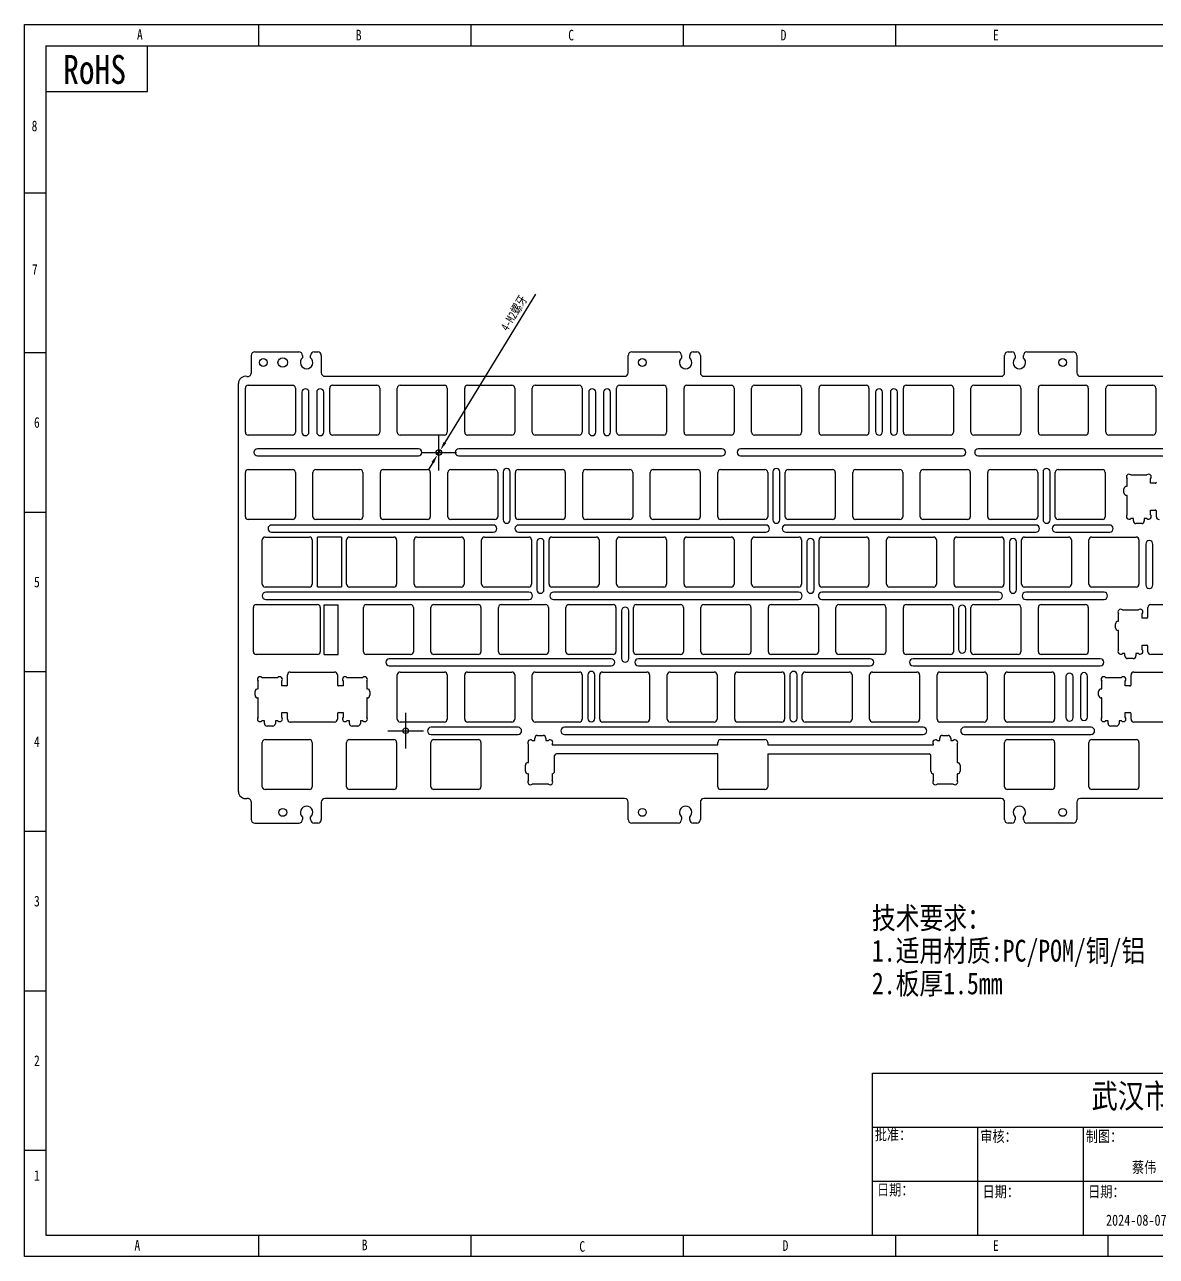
# Model space of a CAD drawing. Header units: millimetres. Extents: x 417 to 909, y -232 to 115.
# Drawn here: x 417.1 to 736.6, y -232.2 to 115.5 of the extents above; entities that cross this region are included whole.
import ezdxf

# ---------------------------------------------------------------- set-up
doc = ezdxf.new("R2010")
doc.units = ezdxf.units.MM
doc.header["$LTSCALE"] = 30.734
doc.header["$PDMODE"] = 3
doc.header["$PDSIZE"] = 0.3125
doc.linetypes.add('CENTER', pattern=[0.6, 0.375, -0.075, 0.075, -0.075])
doc.layers.get('0').update_dxf_attribs({"linetype": 'CONTINUOUS'})
doc.layers.get('Defpoints').update_dxf_attribs({"linetype": 'CONTINUOUS'})
for name, color, linetype in [('cen', 1, 'CENTER'), ('尺寸', 3, 'CONTINUOUS'), ('文字', 3, 'CONTINUOUS')]:
    doc.layers.add(name, color=color, linetype=linetype)
doc.styles.get("Standard").update_dxf_attribs({"font": 'txt', "width": 0.8})
doc.dimstyles.new('Annotative', dxfattribs={"dimscale": 0, "dimtxt": 2.5, "dimasz": 2.5, "dimexe": 1.25, "dimexo": 0.625, "dimtad": 1, "dimtxsty": 'Standard', "dimcen": 2.5, "dimadec": 0, "dimazin": 0, "dimtfac": 1, "dimtmove": 0, "dimatfit": 3, "dimfxl": 1, "dimarcsym": 0})

# ---------------------------------------------------------------- blocks, each defined once
blk = doc.blocks.new('*D5')
at = {"layer": 'Defpoints', "color": 0, "transparency": 16777216}
for p in [(533.61, -5.99), (534.45, -4.63)]:
    blk.add_point(p, dxfattribs=at)
at = {"layer": '尺寸', "color": 0, "lineweight": -2, "transparency": 16777216}
for p, q in [((561.29, 39.39), (535.75, -2.49)), ((533.61, -5.99), (534.45, -4.63)), ((532.31, -8.13), (531.01, -10.26))]:
    blk.add_line(p, q, dxfattribs=at)
at = {"layer": '尺寸', "color": 0, "transparency": 16777216}
for points in [[(535.39, -2.28), (536.1, -2.71), (534.45, -4.63)], [(531.96, -7.91), (532.67, -8.34), (533.61, -5.99)]]:
    blk.add_solid(points, dxfattribs=at)
at = {"layer": '尺寸', "color": 0, "transparency": 16777216, "insert": (555.35, 34), "char_height": 2.5, "attachment_point": 5, "rotation": 58.6282}
blk.add_mtext('4-M2{\\fSimSun|b0|i0|c134|p2;螺牙}', dxfattribs=at)

msp = doc.modelspace()

# ---------------------------------------------------------------- linework, layer by layer
at = {"color": 0}
for p, q in [((417.113, -232.162), (417.113, 115.455)), ((417.113, 115.455), (908.744, 115.455)), ((483.107, 115.455), (483.107, 109.46)), ((543.056, 115.455), (543.056, 109.46)), ((603.005, 115.455), (603.005, 109.46)), ((662.954, 115.455), (662.954, 109.46)), ((423.108, 109.46), (423.108, -226.167)), ((423.108, 109.46), (902.749, 109.46)), ((451.789, 96.561), (451.789, 109.46)), ((423.108, 96.561), (451.789, 96.561)), ((417.113, 67.946), (423.108, 67.946)), ((417.113, 22.92), (423.108, 22.92)), ((417.113, -22.109), (423.108, -22.109)), ((417.113, -67.139), (423.108, -67.139)), ((417.113, -112.168), (423.108, -112.168)), ((417.113, -157.197), (423.108, -157.197)), ((656.407, -180.499), (862.727, -180.509)), ((656.407, -226.167), (656.407, -180.499)), ((656.407, -195.712), (862.727, -195.712)), ((686.193, -226.167), (686.193, -195.712)), ((715.979, -226.167), (715.979, -195.712)), ((417.113, -202.226), (423.108, -202.226)), ((656.407, -210.928), (862.727, -210.928)), ((423.108, -226.167), (599.116, -226.167)), ((483.107, -226.167), (483.107, -232.162)), ((543.056, -226.167), (543.056, -232.162)), ((599.116, -226.167), (862.727, -226.167)), ((603.005, -226.167), (603.005, -232.162)), ((662.954, -226.167), (662.954, -232.162)), ((722.902, -226.167), (722.902, -232.162)), ((603.005, -232.162), (417.113, -232.162)), ((842.8, -232.162), (603.005, -232.162))]:
    msp.add_line(p, q, dxfattribs=at)
at = {"linetype": 'Continuous'}
for p, q in [((481.08, 22.1), (481.08, 17.139)), ((482.08, 23.1), (494.546, 23.1)), ((495.546, 22.1), (495.546, 21.419)), ((497.846, 21.419), (497.846, 22.1)), ((498.846, 23.1), (499.855, 23.1)), ((500.855, 22.1), (500.855, 17.2)), ((587.48, 17.2), (587.48, 22.1)), ((588.48, 23.1), (601.546, 23.1)), ((602.546, 22.1), (602.546, 21.419)), ((604.846, 21.419), (604.846, 22.1)), ((605.846, 23.1), (606.855, 23.1)), ((607.855, 22.1), (607.855, 17.2)), ((693.735, 17.2), (693.735, 22.1)), ((694.735, 23.1), (695.745, 23.1)), ((696.745, 22.1), (696.745, 21.419)), ((699.045, 21.419), (699.045, 22.1)), ((700.045, 23.1), (713.11, 23.1)), ((714.11, 22.1), (714.11, 17.2)), ((477.478, -100.972), (477.478, 14.2)), ((501.855, 16.2), (586.48, 16.2)), ((608.855, 16.2), (692.735, 16.2)), ((715.11, 16.2), (799.735, 16.2)), ((479.428, 0.4), (479.428, 12.9)), ((480.228, 13.7), (492.728, 13.7)), ((493.528, 12.9), (493.528, 0.4)), ((495.373, 11.693), (495.373, 0.463)), ((497.373, 0.463), (497.373, 11.693)), ((499.555, 11.693), (499.555, 0.463)), ((501.555, 0.463), (501.555, 11.693)), ((503.24, 0.4), (503.24, 12.9)), ((504.04, 13.7), (516.54, 13.7)), ((517.34, 12.9), (517.34, 0.4)), ((522.29, 0.4), (522.29, 12.9)), ((523.09, 13.7), (535.59, 13.7)), ((536.39, 12.9), (536.39, 0.4)), ((541.34, 0.4), (541.34, 12.9)), ((542.14, 13.7), (554.64, 13.7)), ((555.44, 12.9), (555.44, 0.4)), ((560.389, 0.4), (560.389, 12.9)), ((561.189, 13.7), (573.689, 13.7)), ((574.489, 12.9), (574.489, 0.4)), ((576.334, 11.693), (576.334, 0.463)), ((578.334, 0.463), (578.334, 11.693)), ((580.517, 11.693), (580.517, 0.463)), ((582.517, 0.463), (582.517, 11.693)), ((584.202, 0.4), (584.202, 12.9)), ((585.002, 13.7), (597.502, 13.7)), ((598.302, 12.9), (598.302, 0.4)), ((603.252, 0.4), (603.252, 12.9)), ((604.052, 13.7), (616.552, 13.7)), ((617.352, 12.9), (617.352, 0.4)), ((622.302, 0.4), (622.302, 12.9)), ((623.102, 13.7), (635.602, 13.7)), ((636.402, 12.9), (636.402, 0.4)), ((641.351, 0.4), (641.351, 12.9)), ((642.151, 13.7), (654.651, 13.7)), ((655.451, 12.9), (655.451, 0.4)), ((657.296, 11.693), (657.296, 0.63)), ((659.296, 0.63), (659.296, 11.693)), ((661.479, 11.693), (661.479, 0.63)), ((663.479, 0.63), (663.479, 11.693)), ((665.164, 0.4), (665.164, 12.9)), ((665.964, 13.7), (678.464, 13.7)), ((679.264, 12.9), (679.264, 0.4)), ((684.214, 0.4), (684.214, 12.9)), ((685.014, 13.7), (697.514, 13.7)), ((698.314, 12.9), (698.314, 0.4)), ((703.264, 0.4), (703.264, 12.9)), ((704.064, 13.7), (716.564, 13.7)), ((717.364, 12.9), (717.364, 0.4)), ((722.313, 0.4), (722.313, 12.9)), ((723.113, 13.7), (735.613, 13.7)), ((736.413, 12.9), (736.413, 0.4)), ((492.728, -0.4), (480.228, -0.4)), ((516.54, -0.4), (504.04, -0.4)), ((535.59, -0.4), (523.09, -0.4)), ((554.64, -0.4), (542.14, -0.4)), ((573.689, -0.4), (561.189, -0.4)), ((597.502, -0.4), (585.002, -0.4)), ((616.552, -0.4), (604.052, -0.4)), ((635.602, -0.4), (623.102, -0.4)), ((654.651, -0.4), (642.151, -0.4)), ((678.464, -0.4), (665.964, -0.4)), ((697.514, -0.4), (685.014, -0.4)), ((716.564, -0.4), (704.064, -0.4)), ((735.613, -0.4), (723.113, -0.4)), ((528.245, -4.253), (482.848, -4.253)), ((482.848, -6.253), (528.245, -6.253)), ((613.934, -4.253), (539.687, -4.253)), ((539.687, -6.253), (613.934, -6.253)), ((681.816, -4.253), (619.23, -4.253)), ((619.23, -6.253), (681.816, -6.253)), ((761.573, -4.253), (686.291, -4.253)), ((686.291, -6.253), (761.573, -6.253)), ((480.228, -10.112), (492.728, -10.112)), ((499.278, -10.112), (511.778, -10.112)), ((518.328, -10.112), (530.828, -10.112)), ((537.378, -10.112), (549.878, -10.112)), ((556.428, -10.112), (568.928, -10.112)), ((575.478, -10.112), (587.978, -10.112)), ((594.528, -10.112), (607.028, -10.112)), ((613.578, -10.112), (626.078, -10.112)), ((632.628, -10.112), (645.128, -10.112)), ((651.678, -10.112), (664.178, -10.112)), ((670.728, -10.112), (683.228, -10.112)), ((689.778, -10.112), (702.278, -10.112)), ((708.828, -10.112), (721.328, -10.112)), ((479.428, -23.412), (479.428, -10.912)), ((493.528, -10.912), (493.528, -23.412)), ((498.478, -23.412), (498.478, -10.912)), ((512.578, -10.912), (512.578, -23.412)), ((517.528, -23.412), (517.528, -10.912)), ((531.628, -10.912), (531.628, -23.412)), ((536.578, -23.412), (536.578, -10.912)), ((550.678, -10.912), (550.678, -23.412)), ((552.177, -10.794), (552.177, -24.276)), ((554.177, -24.276), (554.177, -10.794)), ((555.628, -23.412), (555.628, -10.912)), ((569.728, -10.912), (569.728, -23.412)), ((574.678, -23.412), (574.678, -10.912)), ((588.778, -10.912), (588.778, -23.412)), ((593.728, -23.412), (593.728, -10.912)), ((607.828, -10.912), (607.828, -23.412)), ((612.778, -23.412), (612.778, -10.912)), ((626.878, -10.912), (626.878, -23.412)), ((628.294, -10.794), (628.294, -24.276)), ((630.294, -24.276), (630.294, -10.794)), ((631.828, -23.412), (631.828, -10.912)), ((645.928, -10.912), (645.928, -23.412)), ((650.878, -23.412), (650.878, -10.912)), ((664.978, -10.912), (664.978, -23.412)), ((669.928, -23.412), (669.928, -10.912)), ((684.028, -10.912), (684.028, -23.412)), ((688.978, -23.412), (688.978, -10.912)), ((703.078, -10.912), (703.078, -23.412)), ((704.572, -10.794), (704.572, -24.276)), ((706.572, -24.276), (706.572, -10.794)), ((708.028, -23.412), (708.028, -10.912)), ((722.128, -10.912), (722.128, -23.412)), ((728.296, -14.842), (728.296, -12.687)), ((729.356, -11.627), (733.887, -11.627)), ((734.946, -13.982), (734.946, -12.687)), ((727.421, -16.662), (727.421, -15.592)), ((728.171, -14.842), (728.296, -14.842)), ((736.271, -13.982), (734.946, -13.982)), ((728.296, -17.412), (728.171, -17.412)), ((728.296, -22.854), (728.296, -17.412)), ((492.728, -24.212), (480.228, -24.212)), ((511.778, -24.212), (499.278, -24.212)), ((530.828, -24.212), (518.328, -24.212)), ((549.878, -24.212), (537.378, -24.212)), ((568.928, -24.212), (556.428, -24.212)), ((587.978, -24.212), (575.478, -24.212)), ((607.028, -24.212), (594.528, -24.212)), ((626.078, -24.212), (613.578, -24.212)), ((645.128, -24.212), (632.628, -24.212)), ((664.178, -24.212), (651.678, -24.212)), ((683.228, -24.212), (670.728, -24.212)), ((702.278, -24.212), (689.778, -24.212)), ((721.328, -24.212), (708.828, -24.212)), ((730.071, -23.917), (729.352, -23.917)), ((730.071, -24.612), (730.071, -23.917)), ((733.89, -23.917), (733.171, -23.917)), ((733.171, -23.917), (733.171, -24.612)), ((734.946, -21.562), (736.271, -21.562)), ((734.946, -22.854), (734.946, -21.562)), ((736.571, -23.412), (736.571, -21.862)), ((549.406, -25.765), (486.819, -25.765)), ((486.819, -27.765), (549.406, -27.765)), ((626.362, -25.765), (556.527, -25.765)), ((556.527, -27.765), (626.362, -27.765)), ((702.573, -25.765), (631.96, -25.765)), ((631.96, -27.765), (702.573, -27.765)), ((723.392, -25.765), (708.187, -25.765)), ((708.187, -27.765), (723.392, -27.765)), ((732.421, -25.362), (730.821, -25.362)), ((484.191, -42.462), (484.191, -29.962)), ((484.991, -29.162), (497.491, -29.162)), ((498.291, -29.962), (498.291, -42.462)), ((499.74, -43.212), (499.74, -29.212)), ((506.553, -29.212), (499.74, -29.212)), ((506.553, -29.212), (506.553, -43.212)), ((508.003, -42.462), (508.003, -29.962)), ((508.803, -29.162), (521.303, -29.162)), ((522.103, -29.962), (522.103, -42.462)), ((527.053, -42.462), (527.053, -29.962)), ((527.853, -29.162), (540.353, -29.162)), ((541.153, -29.962), (541.153, -42.462)), ((546.103, -42.462), (546.103, -29.962)), ((546.903, -29.162), (559.403, -29.162)), ((560.203, -29.962), (560.203, -42.462)), ((561.716, -30.55), (561.716, -44.032)), ((563.716, -44.032), (563.716, -30.55)), ((565.153, -42.462), (565.153, -29.962)), ((565.953, -29.162), (578.453, -29.162)), ((579.253, -29.962), (579.253, -42.462)), ((584.203, -42.462), (584.203, -29.962)), ((585.003, -29.162), (597.503, -29.162)), ((598.303, -29.962), (598.303, -42.462)), ((603.253, -42.462), (603.253, -29.962)), ((604.053, -29.162), (616.553, -29.162)), ((617.353, -29.962), (617.353, -42.462)), ((622.303, -42.462), (622.303, -29.962)), ((623.103, -29.162), (635.603, -29.162)), ((636.403, -29.962), (636.403, -42.462)), ((637.945, -30.55), (637.945, -44.032)), ((639.945, -44.032), (639.945, -30.55)), ((641.353, -42.462), (641.353, -29.962)), ((642.153, -29.162), (654.653, -29.162)), ((655.453, -29.962), (655.453, -42.462)), ((660.403, -42.462), (660.403, -29.962)), ((661.203, -29.162), (673.703, -29.162)), ((674.503, -29.962), (674.503, -42.462)), ((679.453, -42.462), (679.453, -29.962)), ((680.253, -29.162), (692.753, -29.162)), ((693.553, -29.962), (693.553, -42.462)), ((695.103, -30.55), (695.103, -44.032)), ((697.103, -44.032), (697.103, -30.55)), ((698.503, -42.462), (698.503, -29.962)), ((699.303, -29.162), (711.803, -29.162)), ((712.603, -29.962), (712.603, -42.462)), ((717.553, -42.462), (717.553, -29.962)), ((718.353, -29.162), (730.853, -29.162)), ((731.653, -29.962), (731.653, -42.462)), ((733.584, -31.139), (733.584, -42.669)), ((735.584, -42.669), (735.584, -31.139)), ((497.491, -43.262), (484.991, -43.262)), ((559.473, -44.748), (485.175, -44.748)), ((499.74, -43.212), (506.553, -43.212)), ((521.303, -43.262), (508.803, -43.262)), ((540.353, -43.262), (527.853, -43.262)), ((559.403, -43.262), (546.903, -43.262)), ((578.453, -43.262), (565.953, -43.262)), ((635.595, -44.748), (566.385, -44.748)), ((597.503, -43.262), (585.003, -43.262)), ((616.553, -43.262), (604.053, -43.262)), ((635.603, -43.262), (623.103, -43.262)), ((654.653, -43.262), (642.153, -43.262)), ((692.106, -44.748), (642.16, -44.748)), ((673.703, -43.262), (661.203, -43.262)), ((692.753, -43.262), (680.253, -43.262)), ((711.803, -43.262), (699.303, -43.262)), ((721.801, -44.748), (699.686, -44.748)), ((730.853, -43.262), (718.353, -43.262)), ((482.476, -48.212), (499.772, -48.212)), ((485.175, -46.748), (559.473, -46.748)), ((501.622, -62.262), (501.622, -48.262)), ((501.622, -48.262), (505.622, -48.262)), ((505.622, -62.262), (505.622, -48.262)), ((513.566, -48.212), (526.066, -48.212)), ((532.616, -48.212), (545.116, -48.212)), ((551.666, -48.212), (564.166, -48.212)), ((566.385, -46.748), (635.595, -46.748)), ((570.716, -48.212), (583.216, -48.212)), ((589.766, -48.212), (602.266, -48.212)), ((608.816, -48.212), (621.316, -48.212)), ((627.866, -48.212), (640.366, -48.212)), ((642.16, -46.748), (692.106, -46.748)), ((646.916, -48.212), (659.416, -48.212)), ((665.966, -48.212), (678.466, -48.212)), ((685.016, -48.212), (697.516, -48.212)), ((699.686, -46.748), (721.801, -46.748)), ((704.066, -48.212), (716.566, -48.212)), ((734.99, -48.212), (747.49, -48.212)), ((481.676, -61.512), (481.676, -49.012)), ((500.572, -49.012), (500.572, -61.512)), ((512.766, -61.512), (512.766, -49.012)), ((526.866, -49.012), (526.866, -61.512)), ((531.816, -61.512), (531.816, -49.012)), ((545.916, -49.012), (545.916, -61.512)), ((550.866, -61.512), (550.866, -49.012)), ((564.966, -49.012), (564.966, -61.512)), ((569.916, -61.512), (569.916, -49.012)), ((584.016, -49.012), (584.016, -61.512)), ((585.628, -49.976), (585.628, -63.458)), ((587.628, -63.458), (587.628, -49.976)), ((588.966, -61.512), (588.966, -49.012)), ((603.066, -49.012), (603.066, -61.512)), ((608.016, -61.512), (608.016, -49.012)), ((622.116, -49.012), (622.116, -61.512)), ((627.066, -61.512), (627.066, -49.012)), ((641.166, -49.012), (641.166, -61.512)), ((646.116, -61.512), (646.116, -49.012)), ((660.216, -49.012), (660.216, -61.512)), ((665.166, -61.512), (665.166, -49.012)), ((679.266, -49.012), (679.266, -61.512)), ((680.761, -49.366), (680.761, -60.896)), ((682.761, -60.896), (682.761, -49.366)), ((684.216, -61.512), (684.216, -49.012)), ((698.316, -49.012), (698.316, -61.512)), ((703.266, -61.512), (703.266, -49.012)), ((717.366, -49.012), (717.366, -61.512)), ((725.915, -52.942), (725.915, -50.787)), ((726.975, -49.727), (731.506, -49.727)), ((732.565, -52.082), (732.565, -50.787)), ((733.89, -52.082), (732.565, -52.082)), ((734.19, -51.782), (734.19, -49.012)), ((725.04, -54.762), (725.04, -53.692)), ((725.79, -52.942), (725.915, -52.942)), ((725.915, -55.512), (725.79, -55.512)), ((725.915, -60.954), (725.915, -55.512)), ((499.772, -62.312), (482.476, -62.312)), ((501.622, -62.262), (505.622, -62.262)), ((526.066, -62.312), (513.566, -62.312)), ((545.116, -62.312), (532.616, -62.312)), ((564.166, -62.312), (551.666, -62.312)), ((583.216, -62.312), (570.716, -62.312)), ((602.266, -62.312), (589.766, -62.312)), ((621.316, -62.312), (608.816, -62.312)), ((640.366, -62.312), (627.866, -62.312)), ((659.416, -62.312), (646.916, -62.312)), ((678.466, -62.312), (665.966, -62.312)), ((697.516, -62.312), (685.016, -62.312)), ((716.566, -62.312), (704.066, -62.312)), ((727.69, -62.017), (726.971, -62.017)), ((727.69, -62.712), (727.69, -62.017)), ((731.51, -62.017), (730.79, -62.017)), ((730.79, -62.017), (730.79, -62.712)), ((732.565, -59.662), (733.89, -59.662)), ((732.565, -60.954), (732.565, -59.662)), ((734.19, -61.512), (734.19, -59.962)), ((747.49, -62.312), (734.99, -62.312)), ((582.671, -63.514), (520.054, -63.514)), ((520.054, -65.514), (582.671, -65.514)), ((655.802, -63.514), (590.349, -63.514)), ((590.349, -65.514), (655.802, -65.514)), ((720.747, -63.514), (667.882, -63.514)), ((667.882, -65.514), (720.747, -65.514)), ((730.04, -63.462), (728.44, -63.462)), ((484.088, -68.777), (488.619, -68.777)), ((491.303, -70.832), (491.303, -68.062)), ((492.103, -67.262), (504.603, -67.262)), ((505.403, -68.062), (505.403, -70.832)), ((508.088, -68.777), (512.618, -68.777)), ((522.291, -80.562), (522.291, -68.062)), ((523.091, -67.262), (535.591, -67.262)), ((536.391, -68.062), (536.391, -80.562)), ((541.341, -80.562), (541.341, -68.062)), ((542.141, -67.262), (554.641, -67.262)), ((555.441, -68.062), (555.441, -80.562)), ((560.391, -80.562), (560.391, -68.062)), ((561.191, -67.262), (573.691, -67.262)), ((574.491, -68.062), (574.491, -80.562)), ((576.074, -68.065), (576.074, -80.329)), ((578.074, -80.329), (578.074, -68.065)), ((579.441, -80.562), (579.441, -68.062)), ((580.241, -67.262), (592.741, -67.262)), ((593.541, -68.062), (593.541, -80.562)), ((598.491, -80.562), (598.491, -68.062)), ((599.291, -67.262), (611.791, -67.262)), ((612.591, -68.062), (612.591, -80.562)), ((617.541, -80.562), (617.541, -68.062)), ((618.341, -67.262), (630.841, -67.262)), ((631.641, -68.062), (631.641, -80.562)), ((633.154, -68.065), (633.154, -80.327)), ((635.154, -80.327), (635.154, -68.065)), ((636.591, -80.562), (636.591, -68.062)), ((637.391, -67.262), (649.891, -67.262)), ((650.691, -68.062), (650.691, -80.562)), ((655.641, -80.562), (655.641, -68.062)), ((656.441, -67.262), (668.941, -67.262)), ((669.741, -68.062), (669.741, -80.562)), ((674.691, -80.562), (674.691, -68.062)), ((675.491, -67.262), (687.991, -67.262)), ((688.791, -68.062), (688.791, -80.562)), ((693.741, -80.562), (693.741, -68.062)), ((694.541, -67.262), (707.041, -67.262)), ((707.841, -68.062), (707.841, -80.562)), ((711.06, -68.559), (711.06, -80.089)), ((713.06, -80.089), (713.06, -68.559)), ((715.144, -68.421), (715.144, -79.951)), ((717.144, -79.951), (717.144, -68.421)), ((722.211, -68.777), (726.742, -68.777)), ((729.427, -70.832), (729.427, -68.062)), ((730.227, -67.262), (742.727, -67.262)), ((482.153, -73.812), (482.153, -72.742)), ((482.903, -71.992), (483.028, -71.992)), ((483.028, -71.992), (483.028, -69.836)), ((489.678, -71.132), (489.678, -69.836)), ((491.003, -71.132), (489.678, -71.132)), ((507.028, -71.132), (505.703, -71.132)), ((507.028, -69.836), (507.028, -71.132)), ((513.678, -69.836), (513.678, -71.992)), ((513.678, -71.992), (513.803, -71.992)), ((514.553, -72.742), (514.553, -73.812)), ((720.277, -73.812), (720.277, -72.742)), ((721.027, -71.992), (721.152, -71.992)), ((721.152, -71.992), (721.152, -69.837)), ((727.802, -71.132), (727.802, -69.837)), ((729.127, -71.132), (727.802, -71.132)), ((483.028, -74.562), (482.903, -74.562)), ((483.028, -80.004), (483.028, -74.562)), ((513.678, -74.562), (513.678, -80.003)), ((513.803, -74.562), (513.678, -74.562)), ((721.152, -74.562), (721.027, -74.562)), ((721.152, -80.004), (721.152, -74.562)), ((489.678, -80.004), (489.678, -78.712)), ((489.678, -78.712), (491.003, -78.712)), ((491.303, -80.562), (491.303, -79.012)), ((505.403, -79.012), (505.403, -80.562)), ((505.703, -78.712), (507.028, -78.712)), ((507.028, -78.712), (507.028, -80.004)), ((727.802, -78.712), (729.127, -78.712)), ((727.802, -80.004), (727.802, -78.712)), ((729.427, -80.562), (729.427, -79.012)), ((484.803, -81.067), (484.084, -81.067)), ((484.803, -81.762), (484.803, -81.067)), ((487.153, -82.512), (485.553, -82.512)), ((487.903, -81.067), (487.903, -81.762)), ((488.622, -81.067), (487.903, -81.067)), ((504.603, -81.362), (492.103, -81.362)), ((508.803, -81.067), (508.084, -81.067)), ((508.803, -81.762), (508.803, -81.067)), ((511.153, -82.512), (509.553, -82.512)), ((511.903, -81.067), (511.903, -81.762)), ((512.623, -81.067), (511.903, -81.067)), ((535.591, -81.362), (523.091, -81.362)), ((556.4, -82.849), (531.824, -82.849)), ((554.641, -81.362), (542.141, -81.362)), ((573.691, -81.362), (561.191, -81.362)), ((670.75, -82.849), (569.489, -82.849)), ((592.741, -81.362), (580.241, -81.362)), ((611.791, -81.362), (599.291, -81.362)), ((630.841, -81.362), (618.341, -81.362)), ((649.891, -81.362), (637.391, -81.362)), ((668.941, -81.362), (656.441, -81.362)), ((687.991, -81.362), (675.491, -81.362)), ((718.149, -82.849), (682.339, -82.849)), ((707.041, -81.362), (694.541, -81.362)), ((722.927, -81.067), (722.207, -81.067)), ((722.927, -81.762), (722.927, -81.067)), ((725.277, -82.512), (723.677, -82.512)), ((726.746, -81.067), (726.027, -81.067)), ((726.027, -81.067), (726.027, -81.762)), ((742.727, -81.362), (730.227, -81.362)), ((484.991, -86.312), (497.491, -86.312)), ((508.803, -86.312), (521.303, -86.312)), ((531.824, -84.849), (556.4, -84.849)), ((532.616, -86.312), (545.116, -86.312)), ((560.406, -86.581), (561.125, -86.581)), ((561.125, -86.581), (561.125, -85.886)), ((561.875, -85.136), (563.475, -85.136)), ((564.225, -85.886), (564.225, -86.581)), ((564.225, -86.581), (564.945, -86.581)), ((569.489, -84.849), (670.75, -84.849)), ((613.578, -86.311), (626.078, -86.311)), ((674.706, -86.581), (675.425, -86.581)), ((675.425, -86.581), (675.425, -85.886)), ((676.184, -85.136), (677.765, -85.136)), ((678.525, -85.886), (678.525, -86.581)), ((678.525, -86.581), (679.244, -86.581)), ((682.339, -84.849), (718.149, -84.849)), ((694.541, -86.312), (707.041, -86.312)), ((718.353, -86.312), (730.853, -86.312)), ((484.191, -99.612), (484.191, -87.112)), ((498.291, -87.112), (498.291, -99.612)), ((508.003, -99.612), (508.003, -87.112)), ((522.103, -87.112), (522.103, -99.612)), ((531.816, -99.612), (531.816, -87.112)), ((545.916, -87.112), (545.916, -99.612)), ((559.35, -92.786), (559.35, -87.644)), ((566, -87.644), (566, -87.836)), ((566, -87.836), (612.778, -87.836)), ((612.778, -90.336), (567.225, -90.336)), ((612.778, -87.836), (612.778, -87.111)), ((612.778, -99.611), (612.778, -90.336)), ((626.878, -87.111), (626.878, -87.836)), ((626.878, -87.836), (673.65, -87.836)), ((626.878, -90.336), (672.425, -90.336)), ((626.878, -90.336), (626.878, -99.611)), ((673.65, -87.836), (673.65, -87.644)), ((680.3, -87.644), (680.3, -92.786)), ((693.741, -99.612), (693.741, -87.112)), ((707.841, -87.112), (707.841, -99.612)), ((717.553, -99.612), (717.553, -87.112)), ((731.653, -87.112), (731.653, -99.612)), ((558.475, -95.206), (558.475, -93.536)), ((559.225, -92.786), (559.35, -92.786)), ((566.725, -95.206), (566.725, -90.836)), ((672.925, -95.206), (672.925, -90.836)), ((680.3, -92.786), (680.407, -92.786)), ((681.175, -93.536), (681.175, -95.206)), ((559.35, -95.956), (559.225, -95.956)), ((559.35, -97.811), (559.35, -95.956)), ((566, -95.955), (566, -97.811)), ((673.65, -97.811), (673.65, -95.955)), ((680.426, -95.956), (680.3, -95.956)), ((680.3, -95.956), (680.3, -97.812)), ((497.491, -100.412), (484.991, -100.412)), ((521.303, -100.412), (508.803, -100.412)), ((545.116, -100.412), (532.616, -100.412)), ((564.94, -98.871), (560.41, -98.871)), ((626.078, -100.411), (613.578, -100.411)), ((679.24, -98.871), (674.709, -98.871)), ((707.041, -100.412), (694.541, -100.412)), ((730.853, -100.412), (718.353, -100.412)), ((481.08, -103.91), (481.08, -108.871)), ((500.855, -103.971), (500.855, -108.871)), ((586.48, -102.971), (501.855, -102.971)), ((587.48, -108.871), (587.48, -103.971)), ((607.855, -103.971), (607.855, -108.871)), ((692.735, -102.971), (608.855, -102.971)), ((693.735, -108.871), (693.735, -103.971)), ((714.11, -103.971), (714.11, -108.871)), ((799.735, -102.971), (715.11, -102.971)), ((482.08, -109.871), (494.546, -109.871)), ((495.546, -108.19), (495.546, -108.871)), ((497.846, -108.871), (497.846, -108.19)), ((499.855, -109.871), (498.846, -109.871)), ((601.546, -109.871), (588.48, -109.871)), ((602.546, -108.19), (602.546, -108.871)), ((604.846, -108.871), (604.846, -108.19)), ((606.855, -109.871), (605.846, -109.871)), ((695.745, -109.871), (694.735, -109.871)), ((696.745, -108.19), (696.745, -108.871)), ((699.045, -108.871), (699.045, -108.19)), ((713.11, -109.871), (700.045, -109.871))]:
    msp.add_line(p, q, dxfattribs=at)
for centre, radius in [((484.48, 20.1), 1.1), ((489.98, 20.1), 1.35), ((591.48, 20.1), 1.1), ((710.11, 20.1), 1.1), ((489.98, -106.871), 1.1), ((591.48, -106.871), 1.1), ((710.11, -106.871), 1.1)]:
    msp.add_circle(centre, radius, dxfattribs=at)
for centre in [(534.03, -5.31), (524.672, -83.812)]:
    msp.add_circle(centre, 0.8)
for centre, radius, start, end in [((482.08, 22.1), 1, 90, 180), ((494.546, 22.1), 1, 0, 90), ((496.696, 20.1), 1.75, 131.08233, 48.91767), ((498.846, 22.1), 1, 90, 180), ((499.855, 22.1), 1, 0, 90), ((588.48, 22.1), 1, 90, 180), ((601.546, 22.1), 1, 0, 90), ((603.696, 20.1), 1.75, 131.08233, 48.91767), ((605.846, 22.1), 1, 90, 180), ((606.855, 22.1), 1, 0, 90), ((694.735, 22.1), 1, 90, 180), ((695.745, 22.1), 1, 0, 90), ((697.895, 20.1), 1.75, 131.08233, 48.91767), ((700.045, 22.1), 1, 90, 180), ((713.11, 22.1), 1, 0, 90), ((479.478, 14.2), 2, 78.42198, 179.998), ((480.08, 17.139), 1, 258.42198, 0), ((501.855, 17.2), 1, 180, 270), ((586.48, 17.2), 1, 270, 0), ((608.855, 17.2), 1, 180, 270), ((692.735, 17.2), 1, 270, 0), ((715.11, 17.2), 1, 180, 270), ((480.228, 12.9), 0.8, 90, 180), ((492.728, 12.9), 0.8, 0, 90), ((496.373, 11.693), 1, 0, 180), ((500.555, 11.693), 1, 0, 180), ((504.04, 12.9), 0.8, 90, 180), ((516.54, 12.9), 0.8, 0, 90), ((523.09, 12.9), 0.8, 90, 180), ((535.59, 12.9), 0.8, 0, 90), ((542.14, 12.9), 0.8, 90, 180), ((554.64, 12.9), 0.8, 0, 90), ((561.189, 12.9), 0.8, 90, 180), ((573.689, 12.9), 0.8, 0, 90), ((577.334, 11.693), 1, 0, 180), ((581.517, 11.693), 1, 0, 180), ((585.002, 12.9), 0.8, 90, 180), ((597.502, 12.9), 0.8, 0, 90), ((604.052, 12.9), 0.8, 90, 180), ((616.552, 12.9), 0.8, 0, 90), ((623.102, 12.9), 0.8, 90, 180), ((635.602, 12.9), 0.8, 0, 90), ((642.151, 12.9), 0.8, 90, 180), ((654.651, 12.9), 0.8, 0, 90), ((658.296, 11.693), 1, 0, 180), ((662.479, 11.693), 1, 0, 180), ((665.964, 12.9), 0.8, 90, 180), ((678.464, 12.9), 0.8, 0, 90), ((685.014, 12.9), 0.8, 90, 180), ((697.514, 12.9), 0.8, 0, 90), ((704.064, 12.9), 0.8, 90, 180), ((716.564, 12.9), 0.8, 0, 90), ((723.113, 12.9), 0.8, 90, 180), ((735.613, 12.9), 0.8, 0, 90), ((480.228, 0.4), 0.8, 180, 270), ((492.728, 0.4), 0.8, 270, 0), ((496.373, 0.463), 1, 180, 0), ((500.555, 0.463), 1, 180, 0), ((504.04, 0.4), 0.8, 180, 270), ((516.54, 0.4), 0.8, 270, 0), ((523.09, 0.4), 0.8, 180, 270), ((535.59, 0.4), 0.8, 270, 0), ((542.14, 0.4), 0.8, 180, 270), ((554.64, 0.4), 0.8, 270, 0), ((561.189, 0.4), 0.8, 180, 270), ((573.689, 0.4), 0.8, 270, 0), ((577.334, 0.463), 1, 180, 0), ((581.517, 0.463), 1, 180, 0), ((585.002, 0.4), 0.8, 180, 270), ((597.502, 0.4), 0.8, 270, 0), ((604.052, 0.4), 0.8, 180, 270), ((616.552, 0.4), 0.8, 270, 0), ((623.102, 0.4), 0.8, 180, 270), ((635.602, 0.4), 0.8, 270, 0), ((642.151, 0.4), 0.8, 180, 270), ((654.651, 0.4), 0.8, 270, 0), ((658.296, 0.63), 1, 180, 0), ((662.479, 0.63), 1, 180, 0), ((665.964, 0.4), 0.8, 180, 270), ((678.464, 0.4), 0.8, 270, 0), ((685.014, 0.4), 0.8, 180, 270), ((697.514, 0.4), 0.8, 270, 0), ((704.064, 0.4), 0.8, 180, 270), ((716.564, 0.4), 0.8, 270, 0), ((723.113, 0.4), 0.8, 180, 270), ((735.613, 0.4), 0.8, 270, 0), ((482.848, -5.253), 1, 90, 270), ((528.245, -5.253), 1, 270, 90), ((539.687, -5.253), 1, 90, 270), ((613.934, -5.253), 1, 270, 90), ((619.23, -5.253), 1, 90, 270), ((681.816, -5.253), 1, 270, 90), ((686.291, -5.253), 1, 90, 270), ((480.228, -10.912), 0.8, 90, 180), ((492.728, -10.912), 0.8, 0, 90), ((499.278, -10.912), 0.8, 90, 180), ((511.778, -10.912), 0.8, 0, 90), ((518.328, -10.912), 0.8, 90, 180), ((530.828, -10.912), 0.8, 0, 90), ((537.378, -10.912), 0.8, 90, 180), ((549.878, -10.912), 0.8, 0, 90), ((553.177, -10.794), 1, 0, 180), ((556.428, -10.912), 0.8, 90, 180), ((568.928, -10.912), 0.8, 0, 90), ((575.478, -10.912), 0.8, 90, 180), ((587.978, -10.912), 0.8, 0, 90), ((594.528, -10.912), 0.8, 90, 180), ((607.028, -10.912), 0.8, 0, 90), ((613.578, -10.912), 0.8, 90, 180), ((626.078, -10.912), 0.8, 0, 90), ((629.294, -10.794), 1, 0, 180), ((632.628, -10.912), 0.8, 90, 180), ((645.128, -10.912), 0.8, 0, 90), ((651.678, -10.912), 0.8, 90, 180), ((664.178, -10.912), 0.8, 0, 90), ((670.728, -10.912), 0.8, 90, 180), ((683.228, -10.912), 0.8, 0, 90), ((689.778, -10.912), 0.8, 90, 180), ((702.278, -10.912), 0.8, 0, 90), ((705.572, -10.794), 1, 0, 180), ((708.828, -10.912), 0.8, 90, 180), ((721.328, -10.912), 0.8, 0, 90), ((728.85, -12.181), 0.75, 47.56716, 222.43043), ((734.393, -12.181), 0.75, 317.5674, 132.43174), ((736.271, -13.682), 0.3, 270.00923, 0.02653), ((728.171, -15.592), 0.75, 89.9996, 180.00143), ((728.171, -16.662), 0.75, 180.00451, 269.9996), ((480.228, -23.412), 0.8, 180, 270), ((492.728, -23.412), 0.8, 270, 0), ((499.278, -23.412), 0.8, 180, 270), ((511.778, -23.412), 0.8, 270, 0), ((518.328, -23.412), 0.8, 180, 270), ((530.828, -23.412), 0.8, 270, 0), ((537.378, -23.412), 0.8, 180, 270), ((549.878, -23.412), 0.8, 270, 0), ((553.177, -24.276), 1, 180, 0), ((556.428, -23.412), 0.8, 180, 270), ((568.928, -23.412), 0.8, 270, 0), ((575.478, -23.412), 0.8, 180, 270), ((587.978, -23.412), 0.8, 270, 0), ((594.528, -23.412), 0.8, 180, 270), ((607.028, -23.412), 0.8, 270, 0), ((613.578, -23.412), 0.8, 180, 270), ((626.078, -23.412), 0.8, 270, 0), ((629.294, -24.276), 1, 180, 0), ((632.628, -23.412), 0.8, 180, 270), ((645.128, -23.412), 0.8, 270, 0), ((651.678, -23.412), 0.8, 180, 270), ((664.178, -23.412), 0.8, 270, 0), ((670.728, -23.412), 0.8, 180, 270), ((683.228, -23.412), 0.8, 270, 0), ((689.778, -23.412), 0.8, 180, 270), ((702.278, -23.412), 0.8, 270, 0), ((705.572, -24.276), 1, 180, 0), ((708.828, -23.412), 0.8, 180, 270), ((721.328, -23.412), 0.8, 270, 0), ((728.85, -23.36), 0.75, 137.56546, 312.03078), ((734.392, -23.36), 0.75, 227.96813, 42.43131), ((736.271, -21.862), 0.3, 0.0054, 90.00924), ((737.371, -23.412), 0.8, 180.00229, 270.05538), ((486.819, -26.765), 1, 90, 270), ((549.406, -26.765), 1, 270, 90), ((556.527, -26.765), 1, 90, 270), ((626.362, -26.765), 1, 270, 90), ((631.96, -26.765), 1, 90, 270), ((702.573, -26.765), 1, 270, 90), ((708.187, -26.765), 1, 90, 270), ((723.392, -26.765), 1, 270, 90), ((730.821, -24.612), 0.75, 180.00264, 270.00734), ((732.421, -24.612), 0.75, 270.00733, 0.00096), ((484.991, -29.962), 0.8, 90, 180), ((497.491, -29.962), 0.8, 0, 90), ((508.803, -29.962), 0.8, 90, 180), ((521.303, -29.962), 0.8, 0, 90), ((527.853, -29.962), 0.8, 90, 180), ((540.353, -29.962), 0.8, 0, 90), ((546.903, -29.962), 0.8, 90, 180), ((559.403, -29.962), 0.8, 0, 90), ((562.716, -30.55), 1, 0, 180), ((565.953, -29.962), 0.8, 90, 180), ((578.453, -29.962), 0.8, 0, 90), ((585.003, -29.962), 0.8, 90, 180), ((597.503, -29.962), 0.8, 0, 90), ((604.053, -29.962), 0.8, 90, 180), ((616.553, -29.962), 0.8, 0, 90), ((623.103, -29.962), 0.8, 90, 180), ((635.603, -29.962), 0.8, 0, 90), ((638.945, -30.55), 1, 0, 180), ((642.153, -29.962), 0.8, 90, 180), ((654.653, -29.962), 0.8, 0, 90), ((661.203, -29.962), 0.8, 90, 180), ((673.703, -29.962), 0.8, 0, 90), ((680.253, -29.962), 0.8, 90, 180), ((692.753, -29.962), 0.8, 0, 90), ((696.103, -30.55), 1, 0, 180), ((699.303, -29.962), 0.8, 90, 180), ((711.803, -29.962), 0.8, 0, 90), ((718.353, -29.962), 0.8, 90, 180), ((730.853, -29.962), 0.8, 0, 90), ((734.584, -31.139), 1, 0, 180), ((485.175, -45.748), 1, 90, 270), ((484.991, -42.462), 0.8, 180, 270), ((497.491, -42.462), 0.8, 270, 0), ((508.803, -42.462), 0.8, 180, 270), ((521.303, -42.462), 0.8, 270, 0), ((527.853, -42.462), 0.8, 180, 270), ((540.353, -42.462), 0.8, 270, 0), ((546.903, -42.462), 0.8, 180, 270), ((559.403, -42.462), 0.8, 270, 0), ((559.473, -45.748), 1, 270, 90), ((562.716, -44.032), 1, 180, 0), ((565.953, -42.462), 0.8, 180, 270), ((566.385, -45.748), 1, 90, 270), ((578.453, -42.462), 0.8, 270, 0), ((585.003, -42.462), 0.8, 180, 270), ((597.503, -42.462), 0.8, 270, 0), ((604.053, -42.462), 0.8, 180, 270), ((616.553, -42.462), 0.8, 270, 0), ((623.103, -42.462), 0.8, 180, 270), ((635.595, -45.748), 1, 270, 90), ((635.603, -42.462), 0.8, 270, 0), ((638.945, -44.032), 1, 180, 0), ((642.16, -45.748), 1, 90, 270), ((642.153, -42.462), 0.8, 180, 270), ((654.653, -42.462), 0.8, 270, 0), ((661.203, -42.462), 0.8, 180, 270), ((673.703, -42.462), 0.8, 270, 0), ((680.253, -42.462), 0.8, 180, 270), ((692.106, -45.748), 1, 270, 90), ((692.753, -42.462), 0.8, 270, 0), ((696.103, -44.032), 1, 180, 0), ((699.303, -42.462), 0.8, 180, 270), ((699.686, -45.748), 1, 90, 270), ((711.803, -42.462), 0.8, 270, 0), ((718.353, -42.462), 0.8, 180, 270), ((721.801, -45.748), 1, 270, 90), ((730.853, -42.462), 0.8, 270, 0), ((734.584, -42.669), 1, 180, 0), ((482.476, -49.012), 0.8, 90, 180), ((499.772, -49.012), 0.8, 0, 90), ((513.566, -49.012), 0.8, 90, 180), ((526.066, -49.012), 0.8, 0, 90), ((532.616, -49.012), 0.8, 90, 180), ((545.116, -49.012), 0.8, 0, 90), ((551.666, -49.012), 0.8, 90, 180), ((564.166, -49.012), 0.8, 0, 90), ((570.716, -49.012), 0.8, 90, 180), ((583.216, -49.012), 0.8, 0, 90), ((589.766, -49.012), 0.8, 90, 180), ((602.266, -49.012), 0.8, 0, 90), ((608.816, -49.012), 0.8, 90, 180), ((621.316, -49.012), 0.8, 0, 90), ((627.866, -49.012), 0.8, 90, 180), ((640.366, -49.012), 0.8, 0, 90), ((646.916, -49.012), 0.8, 90, 180), ((659.416, -49.012), 0.8, 0, 90), ((665.966, -49.012), 0.8, 90, 180), ((678.466, -49.012), 0.8, 0, 90), ((681.761, -49.366), 1, 0, 180), ((685.016, -49.012), 0.8, 90, 180), ((697.516, -49.012), 0.8, 0, 90), ((704.066, -49.012), 0.8, 90, 180), ((716.566, -49.012), 0.8, 0, 90), ((734.99, -49.012), 0.8, 89.94484, 179.98902), ((586.628, -49.976), 1, 0, 180), ((726.469, -50.281), 0.75, 47.56933, 222.4326), ((732.012, -50.281), 0.75, 317.56956, 132.4339), ((733.89, -51.782), 0.3, 269.99262, 359.97817), ((725.79, -53.692), 0.75, 90.00032, 179.99544), ((725.79, -54.762), 0.75, 179.9964, 270.00032), ((482.476, -61.512), 0.8, 180, 270), ((499.772, -61.512), 0.8, 270, 0), ((513.566, -61.512), 0.8, 180, 270), ((526.066, -61.512), 0.8, 270, 0), ((532.616, -61.512), 0.8, 180, 270), ((545.116, -61.512), 0.8, 270, 0), ((551.666, -61.512), 0.8, 180, 270), ((564.166, -61.512), 0.8, 270, 0), ((570.716, -61.512), 0.8, 180, 270), ((583.216, -61.512), 0.8, 270, 0), ((589.766, -61.512), 0.8, 180, 270), ((602.266, -61.512), 0.8, 270, 0), ((608.816, -61.512), 0.8, 180, 270), ((621.316, -61.512), 0.8, 270, 0), ((627.866, -61.512), 0.8, 180, 270), ((640.366, -61.512), 0.8, 270, 0), ((646.916, -61.512), 0.8, 180, 270), ((659.416, -61.512), 0.8, 270, 0), ((665.966, -61.512), 0.8, 180, 270), ((678.466, -61.512), 0.8, 270, 0), ((681.761, -60.896), 1, 180, 0), ((685.016, -61.512), 0.8, 180, 270), ((697.516, -61.512), 0.8, 270, 0), ((704.066, -61.512), 0.8, 180, 270), ((716.566, -61.512), 0.8, 270, 0), ((726.469, -61.46), 0.75, 137.56763, 312.03294), ((732.012, -61.46), 0.75, 227.97029, 42.43347), ((733.89, -59.962), 0.3, 359.99442, 89.99262), ((734.99, -61.512), 0.8, 179.99051, 269.94506), ((520.054, -64.514), 1, 90, 270), ((582.671, -64.514), 1, 270, 90), ((586.628, -63.458), 1, 180, 0), ((590.349, -64.514), 1, 90, 270), ((655.802, -64.514), 1, 270, 90), ((667.882, -64.514), 1, 90, 270), ((720.747, -64.514), 1, 270, 90), ((728.44, -62.712), 0.75, 179.99789, 269.99414), ((730.04, -62.712), 0.75, 269.99414, 359.99693), ((483.582, -69.33), 0.75, 47.56824, 222.43152), ((489.125, -69.33), 0.75, 317.56848, 132.43282), ((492.103, -68.062), 0.8, 90, 180.00036), ((504.603, -68.062), 0.8, 360, 90), ((507.582, -69.33), 0.75, 47.56251, 222.43156), ((513.125, -69.33), 0.75, 317.56741, 132.4386), ((523.091, -68.062), 0.8, 90, 180), ((535.591, -68.062), 0.8, 0, 90), ((542.141, -68.062), 0.8, 90, 180), ((554.641, -68.062), 0.8, 0, 90), ((561.191, -68.062), 0.8, 90, 180), ((573.691, -68.062), 0.8, 0, 90), ((577.074, -68.065), 1, 0, 180), ((580.241, -68.062), 0.8, 90, 180), ((592.741, -68.062), 0.8, 0, 90), ((599.291, -68.062), 0.8, 90, 180), ((611.791, -68.062), 0.8, 0, 90), ((618.341, -68.062), 0.8, 90, 180), ((630.841, -68.062), 0.8, 0, 90), ((634.154, -68.065), 1, 0, 180), ((637.391, -68.062), 0.8, 90, 180), ((649.891, -68.062), 0.8, 0, 90), ((656.441, -68.062), 0.8, 90, 180), ((668.941, -68.062), 0.8, 0, 90), ((675.491, -68.062), 0.8, 90, 180), ((687.991, -68.062), 0.8, 0, 90), ((694.541, -68.062), 0.8, 90, 180), ((707.041, -68.062), 0.8, 0, 90), ((712.06, -68.559), 1, 0, 180), ((716.144, -68.421), 1, 0, 180), ((721.705, -69.331), 0.75, 47.56824, 222.43151), ((727.248, -69.331), 0.75, 317.56848, 132.43282), ((730.227, -68.062), 0.8, 90.00018, 180.00037), ((482.903, -72.742), 0.75, 89.99996, 180.00014), ((491.003, -70.832), 0.3, 270.00091, 0.00276), ((505.703, -70.832), 0.3, 180, 270.00091), ((513.803, -72.742), 0.75, 0.00045, 89.99996), ((721.027, -72.742), 0.75, 89.99996, 180.00015), ((729.127, -70.832), 0.3, 270.00094, 0.00284), ((482.903, -73.812), 0.75, 180.00045, 269.99996), ((513.803, -73.812), 0.75, 269.99996, 0.00014), ((721.027, -73.812), 0.75, 180.00046, 269.99996), ((491.003, -79.012), 0.3, 359.99788, 90.00091), ((505.703, -79.012), 0.3, 90.00091, 180), ((716.144, -79.951), 1, 180, 0), ((729.127, -79.012), 0.3, 359.99789, 90.00094), ((483.582, -80.51), 0.75, 137.56655, 312.03186), ((485.553, -81.762), 0.75, 180.00026, 270.00073), ((487.153, -81.762), 0.75, 270.00073, 0.00009), ((489.125, -80.51), 0.75, 227.96921, 42.43239), ((492.103, -80.562), 0.8, 179.99639, 270), ((504.603, -80.562), 0.8, 270, 360), ((507.582, -80.51), 0.75, 137.57356, 312.02609), ((509.553, -81.762), 0.75, 180.00022, 270.00073), ((511.153, -81.762), 0.75, 270.00073, 0.00008), ((513.125, -80.51), 0.75, 227.97504, 42.4394), ((523.091, -80.562), 0.8, 180, 270), ((531.824, -83.849), 1, 90, 270), ((535.591, -80.562), 0.8, 270, 0), ((542.141, -80.562), 0.8, 180, 270), ((554.641, -80.562), 0.8, 270, 0), ((556.4, -83.849), 1, 270, 90), ((561.191, -80.562), 0.8, 180, 270), ((569.489, -83.849), 1, 90, 270), ((573.691, -80.562), 0.8, 270, 0), ((577.074, -80.329), 1, 180, 0), ((580.241, -80.562), 0.8, 180, 270), ((592.741, -80.562), 0.8, 270, 0), ((599.291, -80.562), 0.8, 180, 270), ((611.791, -80.562), 0.8, 270, 0), ((618.341, -80.562), 0.8, 180, 270), ((630.841, -80.562), 0.8, 270, 0), ((634.154, -80.327), 1, 180, 0), ((637.391, -80.562), 0.8, 180, 270), ((649.891, -80.562), 0.8, 270, 0), ((656.441, -80.562), 0.8, 180, 270), ((668.941, -80.562), 0.8, 270, 0), ((670.75, -83.849), 1, 270, 90), ((675.491, -80.562), 0.8, 180, 270), ((682.339, -83.849), 1, 90, 270), ((687.991, -80.562), 0.8, 270, 0), ((694.541, -80.562), 0.8, 180, 270), ((707.041, -80.562), 0.8, 270, 0), ((712.06, -80.089), 1, 180, 0), ((718.149, -83.849), 1, 270, 90), ((721.705, -80.51), 0.75, 137.56655, 312.03186), ((723.677, -81.762), 0.75, 180.00027, 270.00075), ((725.277, -81.762), 0.75, 270.00075, 0.0001), ((727.248, -80.51), 0.75, 227.96921, 42.43239), ((730.227, -80.562), 0.8, 179.99641, 270.00018), ((484.991, -87.112), 0.8, 90, 180), ((497.491, -87.112), 0.8, 0, 90), ((508.803, -87.112), 0.8, 90, 180), ((521.303, -87.112), 0.8, 0, 90), ((532.616, -87.112), 0.8, 90, 180), ((545.116, -87.112), 0.8, 0, 90), ((559.904, -87.138), 0.75, 47.98584, 222.42966), ((561.875, -85.886), 0.75, 89.99988, 179.99799), ((563.475, -85.886), 0.75, 359.99799, 89.99988), ((565.447, -87.138), 0.75, 317.56381, 132.01524), ((613.578, -87.111), 0.8, 90, 180), ((626.078, -87.111), 0.8, 0, 90), ((674.203, -87.138), 0.75, 47.97499, 222.45464), ((676.175, -85.886), 0.75, 89.28446, 179.99985), ((677.775, -85.886), 0.75, 359.99985, 90.75491), ((679.746, -87.138), 0.75, 317.5888, 132.02604), ((694.541, -87.112), 0.8, 90, 180), ((707.041, -87.112), 0.8, 0, 90), ((718.353, -87.112), 0.8, 90, 180), ((730.853, -87.112), 0.8, 0, 90), ((567.225, -90.836), 0.5, 89.99988, 179.99988), ((672.425, -90.836), 0.5, 0, 89.99988), ((559.225, -93.536), 0.75, 89.99988, 179.99988), ((680.425, -93.536), 0.75, 359.99988, 91.39345), ((559.225, -95.206), 0.75, 179.99988, 269.99988), ((565.975, -95.206), 0.75, 271.90971, 0), ((673.675, -95.206), 0.75, 180, 268.08914), ((680.425, -95.206), 0.75, 270.08389, 359.99988), ((484.991, -99.612), 0.8, 180, 270), ((497.491, -99.612), 0.8, 270, 0), ((508.803, -99.612), 0.8, 180, 270), ((521.303, -99.612), 0.8, 270, 0), ((532.616, -99.612), 0.8, 180, 270), ((545.116, -99.612), 0.8, 270, 0), ((559.904, -98.317), 0.75, 137.56793, 312.43282), ((565.446, -98.317), 0.75, 227.56824, 42.43208), ((613.578, -99.611), 0.8, 180, 270), ((626.078, -99.611), 0.8, 270, 0), ((674.203, -98.318), 0.75, 137.54503, 312.43855), ((679.746, -98.318), 0.75, 227.56246, 42.40917), ((694.541, -99.612), 0.8, 180, 270), ((707.041, -99.612), 0.8, 270, 0), ((718.353, -99.612), 0.8, 180, 270), ((730.853, -99.612), 0.8, 270, 0), ((479.478, -100.971), 2, 180.00398, 281.57802), ((480.08, -103.91), 1, 0, 101.57802), ((501.855, -103.971), 1, 90, 180), ((586.48, -103.971), 1, 0, 90), ((608.855, -103.971), 1, 90, 180), ((692.735, -103.971), 1, 0, 90), ((715.11, -103.971), 1, 90, 180), ((496.696, -106.871), 1.75, 311.08233, 228.91767), ((603.696, -106.871), 1.75, 311.08233, 228.91767), ((697.895, -106.871), 1.75, 311.08233, 228.91767), ((482.08, -108.871), 1, 180, 270), ((494.546, -108.871), 1, 270, 0), ((498.846, -108.871), 1, 180, 270), ((499.855, -108.871), 1, 270, 0), ((588.48, -108.871), 1, 180, 270), ((601.546, -108.871), 1, 270, 0), ((605.846, -108.871), 1, 180, 270), ((606.855, -108.871), 1, 270, 0), ((694.735, -108.871), 1, 180, 270), ((695.745, -108.871), 1, 270, 0), ((700.045, -108.871), 1, 180, 270), ((713.11, -108.871), 1, 270, 0)]:
    msp.add_arc(centre, radius, start, end, dxfattribs=at)
at = {"layer": 'cen'}
for p, q in [((534.03, -10.339), (534.03, -0.281)), ((529.001, -5.31), (539.059, -5.31)), ((524.672, -88.841), (524.672, -78.783)), ((519.642, -83.812), (529.701, -83.812))]:
    msp.add_line(p, q, dxfattribs=at)

# ---------------------------------------------------------------- texts
at = {"color": 0, "width": 0.8}
for s, height, p in [('A', 2.997, (448.816, 111.178)), ('B', 2.997, (510.61, 111.01)), ('C', 2.997, (570.558, 111.01)), ('D', 2.997, (630.507, 111.01)), ('E', 2.997, (690.456, 111.01)), ('8', 2.997, (419.083, 85.371)), ('7', 2.997, (419.173, 44.865)), ('6', 2.997, (419.758, 1.694)), ('5', 2.997, (419.758, -43.335)), ('4', 2.997, (419.758, -88.364)), ('3', 2.997, (419.758, -133.393)), ('2', 2.997, (419.758, -178.423)), ('1 ', 2.9974, (419.758, -210.842)), ('A', 2.997, (448.105, -230.56)), ('B', 2.997, (512.274, -230.445)), ('C', 2.997, (573.693, -230.86)), ('D ', 2.9974, (631.062, -230.613)), ('E', 2.997, (690.456, -230.613))]:
    msp.add_text(s, height=height, dxfattribs=at).set_placement(p)
at = {"color": 0, "linetype": 'Continuous', "lineweight": 9, "insert": (656.267, -133.583), "char_height": 6.15582, "width": 193.4856, "attachment_point": 1, "line_spacing_factor": 0.9}
msp.add_mtext('{\\fSimSun|b0|i0|c134|p2;技术要求：\\P\\fSimSun|b0|i0|c0|p2;1.\\fSimSun|b0|i0|c134|p2;适用材质:PC/POM/铜/铝\\fSimSun|b0|i0|c0|p2;\\P2.\\fSimSun|b0|i0|c134|p2;板厚1.5mm\\fSimSun|b0|i0|c0|p2;\\P} ', dxfattribs=at)
at = {"color": 0, "width": 58.90916, "attachment_point": 1}
for s, insert, char_height in [('{\\fSimSun|b0|i0|c134|p2;批准：}', (657.076, -196.217), 3.14326), ('{\\fSimSun|b0|i0|c134|p2;审核：}', (686.862, -196.722), 3.14326), ('{\\fSimSun|b0|i0|c134|p2;制图：}', (716.648, -196.722), 3.14326), ('{\\fSimSun|b0|i0|c134|p2;蔡伟}', (729.692, -205.442), 3.14326), ('{\\fSimSun|b0|i0|c134|p2;日期：}', (657.726, -211.818), 3.14326), ('{\\fSimSun|b0|i0|c134|p2;日期：}', (687.512, -212.323), 3.14326), ('{\\fSimSun|b0|i0|c134|p2;日期：}', (717.298, -212.323), 3.14326), ('{\\fSimSun|b0|i0|c0|p2;20\\fSimSun|b0|i0|c134|p2;2\\fSimSun|b0|i0|c0|p2;4-\\fSimSun|b0|i0|c134|p2;0\\fSimSun|b0|i0|c0|p2;8-07}', (722.36, -220.366), 3.143259)]:
    msp.add_mtext(s, dxfattribs=dict(at, insert=insert, char_height=char_height))
at = {"layer": '尺寸', "color": 0, "ltscale": 0.18, "insert": (718.264, -183.51), "char_height": 6.80895, "width": 155.26239, "attachment_point": 1}
msp.add_mtext('{\\fSimHei|b0|i0|c134|p49;武汉市悟确科技有限公司}', dxfattribs=at)
at = {"layer": '文字', "color": 0, "ltscale": 0.18, "insert": (427.971, 106.889), "char_height": 8.17074, "width": 116.2566, "attachment_point": 1}
msp.add_mtext('{\\fSimSun|b0|i0|c0|p2;RoHS}', dxfattribs=at)

# ---------------------------------------------------------------- dimensions: what is measured, and where the dimension line sits
at = {"layer": '尺寸'}
dim = msp.add_diameter_dim_2p(p1=(533.614, -5.993), p2=(534.446, -4.627), text='4-M2{\\fSimSun|b0|i0|c134|p2;螺牙}', dimstyle='Annotative', dxfattribs=at)
dim.commit()
dim.dimension.update_dxf_attribs({"geometry": '*D5', "text_midpoint": (557.281, 32.824), "dimtype": 163})

doc.saveas('drawing.dxf')
